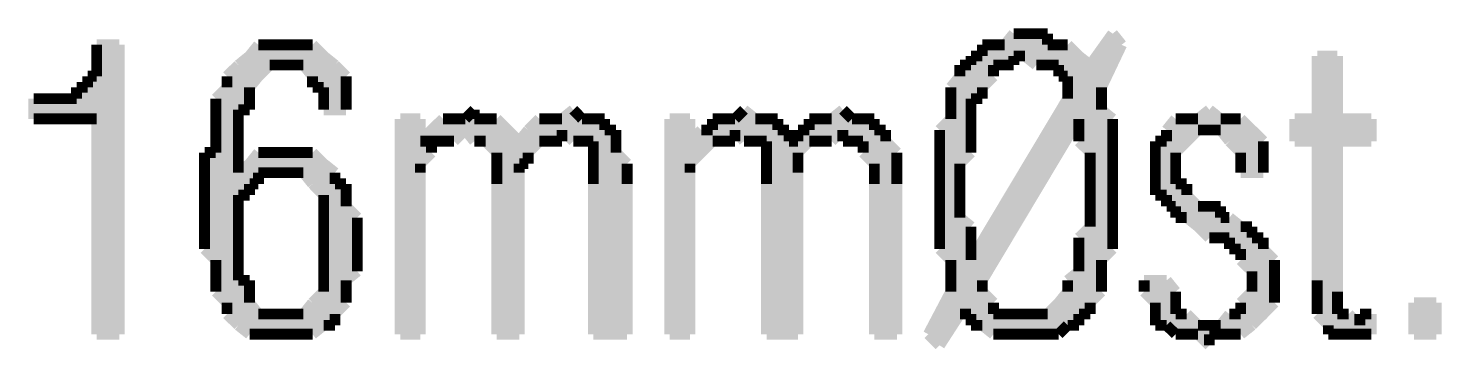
# Model space of a CAD drawing. Header units: millimetres. Extents: x 5 to 350, y 3 to 213.
# Drawn here: x 139.83 to 150.93, y 123.66 to 126.2 of the extents above; entities that cross this region are included whole.
import ezdxf

# ---------------------------------------------------------------- set-up
doc = ezdxf.new("R2010")
doc.units = ezdxf.units.MM
doc.layers.add('H', color=251, linetype='Continuous')
doc.layers.add('P', color=255, linetype='Continuous')

msp = doc.modelspace()

# ---------------------------------------------------------------- hatches: boundary and pattern name
at = {"layer": 'H', "linetype": 'Continuous'}
for points in [[(146.985, 123.702), (146.897, 123.79), (147.073, 124.125), (147.073, 124.284), (147.232, 124.372), (147.99, 125.642), (147.99, 125.818), (147.92, 125.818), (148.167, 125.906), (148.343, 126.153), (148.414, 126.065), (148.255, 125.73), (148.255, 125.554), (148.078, 125.483), (147.32, 124.213), (147.32, 124.125), (147.408, 124.037), (147.408, 123.948), (147.144, 123.948), (146.985, 123.702)], [(147.073, 124.284), (147.073, 124.372), (146.985, 124.46), (146.985, 125.395), (147.073, 125.483), (147.073, 125.73), (147.144, 125.818), (147.144, 125.906), (147.232, 125.906), (147.232, 125.977), (147.32, 125.977), (147.32, 126.065), (147.496, 126.065), (147.567, 126.153), (147.832, 126.153), (147.832, 126.065), (147.99, 126.065), (148.078, 125.977), (147.567, 125.977), (147.567, 125.906), (147.408, 125.906), (147.408, 125.818), (147.32, 125.73), (147.32, 125.642), (147.232, 125.642), (147.232, 125.218), (147.144, 125.13), (147.144, 124.707), (147.232, 124.636), (147.232, 124.372), (147.073, 124.284)], [(140.37, 123.79), (140.37, 125.483), (139.876, 125.642), (140.212, 125.642), (140.212, 125.73), (140.3, 125.73), (140.3, 125.818), (140.37, 125.818), (140.37, 126.065), (140.547, 126.065), (140.547, 123.79), (140.37, 123.79)], [(142.152, 125.554), (142.152, 125.73), (142.064, 125.73), (142.064, 125.818), (141.993, 125.906), (141.482, 125.906), (141.64, 126.065), (142.064, 126.065), (142.328, 125.818), (142.328, 125.554), (142.152, 125.554)], [(141.57, 123.79), (141.393, 123.948), (141.393, 124.037), (141.305, 124.125), (141.305, 124.372), (141.217, 124.46), (141.217, 125.218), (141.305, 125.218), (141.305, 125.642), (141.393, 125.73), (141.393, 125.818), (141.482, 125.906), (141.728, 125.906), (141.57, 125.73), (141.57, 125.554), (141.482, 125.554), (141.482, 125.06), (141.64, 124.972), (141.57, 124.972), (141.57, 124.883), (141.482, 124.883), (141.482, 124.213), (141.57, 124.213), (141.57, 124.037), (141.64, 123.948), (141.817, 123.948), (142.24, 123.86), (142.152, 123.86), (142.064, 123.79), (141.57, 123.79)], [(147.92, 125.818), (147.92, 125.906), (147.743, 125.906), (147.655, 125.977), (148.078, 125.977), (148.167, 125.906), (147.92, 125.818)], [(150.036, 123.86), (149.948, 123.948), (149.948, 125.307), (149.772, 125.307), (149.772, 125.483), (149.948, 125.483), (149.948, 125.977), (150.107, 125.977), (150.107, 125.483), (150.372, 125.483), (150.372, 125.307), (150.107, 125.307), (150.107, 123.948), (150.195, 123.948), (150.283, 123.86), (150.036, 123.86)], [(139.876, 125.483), (139.876, 125.642), (140.37, 125.483), (139.876, 125.483)], [(142.752, 123.79), (142.752, 125.483), (142.91, 125.483), (142.91, 125.307), (142.998, 125.307), (142.998, 125.218), (142.91, 125.13), (142.91, 123.79), (142.752, 123.79)], [(142.91, 125.307), (143.087, 125.483), (143.263, 125.483), (143.334, 125.554), (143.334, 125.483), (143.51, 125.483), (143.598, 125.395), (143.263, 125.395), (143.175, 125.307), (142.91, 125.307)], [(144.268, 123.79), (144.268, 125.307), (144.11, 125.307), (144.022, 125.395), (143.757, 125.395), (143.845, 125.483), (144.022, 125.483), (144.11, 125.554), (144.18, 125.483), (144.357, 125.483), (144.357, 125.395), (144.445, 125.395), (144.445, 125.218), (144.533, 125.13), (144.533, 123.79), (144.268, 123.79)], [(144.868, 123.79), (144.868, 125.483), (145.027, 125.483), (145.027, 125.307), (145.203, 125.307), (145.027, 125.13), (145.027, 123.79), (144.868, 123.79)], [(145.027, 125.307), (145.115, 125.395), (145.203, 125.395), (145.203, 125.483), (145.38, 125.483), (145.45, 125.554), (145.538, 125.483), (145.715, 125.483), (145.715, 125.395), (145.38, 125.395), (145.38, 125.307), (145.027, 125.307)], [(146.473, 123.79), (146.473, 125.13), (146.385, 125.218), (146.385, 125.307), (146.226, 125.307), (146.226, 125.395), (145.962, 125.395), (145.962, 125.483), (146.138, 125.483), (146.226, 125.554), (146.297, 125.483), (146.473, 125.483), (146.473, 125.395), (146.562, 125.395), (146.562, 125.307), (146.65, 125.218), (146.65, 123.79), (146.473, 123.79)], [(147.408, 123.79), (147.32, 123.86), (147.232, 123.86), (147.655, 123.948), (147.832, 123.948), (147.99, 124.125), (147.99, 124.213), (148.078, 124.284), (148.078, 124.548), (148.167, 124.636), (148.167, 125.218), (148.078, 125.307), (148.078, 125.483), (148.255, 125.554), (148.343, 125.483), (148.343, 124.46), (148.255, 124.372), (148.255, 124.125), (148.167, 124.037), (148.167, 123.948), (148.078, 123.948), (148.078, 123.86), (147.99, 123.86), (147.92, 123.79), (147.408, 123.79)], [(149.348, 125.06), (149.348, 125.218), (149.19, 125.395), (148.766, 125.395), (148.837, 125.483), (149.013, 125.483), (149.102, 125.554), (149.19, 125.483), (149.348, 125.483), (149.525, 125.307), (149.525, 125.06), (149.348, 125.06)], [(143.51, 123.79), (143.51, 125.218), (143.422, 125.307), (143.334, 125.307), (143.263, 125.395), (143.598, 125.395), (143.686, 125.307), (143.845, 125.307), (143.757, 125.218), (143.757, 125.13), (143.686, 125.13), (143.686, 123.79), (143.51, 123.79)], [(143.686, 125.307), (143.757, 125.395), (144.022, 125.395), (144.022, 125.307), (143.686, 125.307)], [(145.627, 123.79), (145.627, 125.307), (145.45, 125.307), (145.38, 125.395), (145.803, 125.395), (145.803, 125.307), (145.962, 125.307), (145.874, 125.218), (145.874, 123.79), (145.627, 123.79)], [(145.874, 125.307), (145.874, 125.395), (146.226, 125.395), (146.138, 125.307), (145.874, 125.307)], [(149.19, 123.86), (149.26, 123.948), (149.348, 123.948), (149.348, 124.037), (149.437, 124.125), (149.437, 124.284), (149.348, 124.372), (149.348, 124.46), (149.26, 124.46), (149.26, 124.548), (149.102, 124.548), (148.925, 124.707), (148.837, 124.707), (148.837, 124.795), (148.766, 124.795), (148.766, 124.883), (148.678, 124.883), (148.678, 125.307), (148.766, 125.307), (148.766, 125.395), (149.013, 125.395), (148.837, 125.218), (148.837, 124.972), (148.925, 124.972), (148.925, 124.883), (149.013, 124.795), (149.19, 124.795), (149.19, 124.707), (149.26, 124.707), (149.348, 124.636), (149.437, 124.636), (149.437, 124.548), (149.525, 124.548), (149.525, 124.46), (149.613, 124.372), (149.613, 124.037), (149.437, 123.86), (149.19, 123.86)], [(141.64, 124.972), (141.482, 125.06), (141.57, 125.13), (141.817, 125.06), (141.64, 125.06), (141.64, 124.972)], [(142.24, 123.86), (141.817, 123.948), (141.993, 123.948), (142.152, 124.125), (142.152, 124.883), (141.993, 125.06), (141.817, 125.06), (141.57, 125.13), (141.64, 125.218), (142.064, 125.218), (142.24, 125.06), (142.24, 124.972), (142.328, 124.972), (142.328, 124.795), (142.416, 124.707), (142.416, 124.284), (142.328, 124.213), (142.328, 124.037), (142.24, 123.948), (142.24, 123.86)], [(149.102, 123.702), (149.013, 123.79), (148.837, 123.79), (148.766, 123.86), (148.678, 123.86), (148.678, 124.037), (148.59, 124.125), (148.59, 124.213), (148.766, 124.213), (148.837, 124.125), (148.837, 123.948), (148.925, 123.948), (149.013, 123.86), (149.437, 123.86), (149.348, 123.79), (149.102, 123.79), (149.102, 123.702)], [(150.707, 123.79), (150.707, 124.037), (150.883, 124.037), (150.883, 123.79), (150.707, 123.79)], [(147.232, 123.86), (147.232, 123.948), (147.655, 123.948), (147.232, 123.86)], [(150.036, 123.79), (150.036, 123.86), (150.283, 123.86), (150.283, 123.948), (150.372, 123.948), (150.372, 123.79), (150.036, 123.79)]]:
    msp.add_hatch(color=256, dxfattribs=at).paths.add_polyline_path(points)

# ---------------------------------------------------------------- linework, layer by layer
at = {"layer": 'P', "const_width": 0.085}
for points in [[(147.567, 126.153), (147.496, 126.065)], [(147.655, 126.153), (147.567, 126.153)], [(147.743, 126.153), (147.655, 126.153)], [(147.832, 126.153), (147.743, 126.153)], [(147.832, 126.065), (147.832, 126.153)], [(148.343, 126.153), (148.167, 125.906)], [(148.414, 126.065), (148.343, 126.153)], [(140.547, 126.065), (140.37, 126.065)], [(140.37, 126.065), (140.37, 125.977)], [(140.37, 125.977), (140.37, 125.906)], [(140.547, 123.79), (140.547, 126.065)], [(141.57, 125.977), (141.482, 125.906)], [(141.64, 126.065), (141.57, 125.977)], [(141.728, 126.065), (141.64, 126.065)], [(141.817, 126.065), (141.728, 126.065)], [(141.905, 126.065), (141.817, 126.065)], [(141.993, 126.065), (141.905, 126.065)], [(142.064, 126.065), (141.993, 126.065)], [(142.152, 125.977), (142.064, 126.065)], [(142.24, 125.906), (142.152, 125.977)], [(147.32, 125.977), (147.232, 125.977)], [(147.232, 125.977), (147.232, 125.906)], [(147.408, 126.065), (147.32, 126.065)], [(147.32, 126.065), (147.32, 125.977)], [(147.496, 126.065), (147.408, 126.065)], [(147.567, 125.906), (147.567, 125.977)], [(147.567, 125.977), (147.655, 125.977)], [(148.078, 125.977), (147.655, 125.977)], [(147.655, 125.977), (147.743, 125.906)], [(147.655, 125.977), (148.078, 125.977)], [(147.92, 126.065), (147.832, 126.065)], [(147.99, 126.065), (147.92, 126.065)], [(148.078, 125.977), (147.99, 126.065)], [(148.167, 125.906), (148.078, 125.977)], [(148.255, 125.73), (148.414, 126.065)], [(150.107, 125.977), (149.948, 125.977)], [(149.948, 125.977), (149.948, 125.483)], [(150.107, 125.483), (150.107, 125.977)], [(140.37, 125.906), (140.37, 125.818)], [(141.482, 125.906), (141.393, 125.818)], [(141.905, 125.906), (141.482, 125.906)], [(141.482, 125.906), (141.905, 125.906)], [(141.64, 125.818), (141.728, 125.906)], [(141.728, 125.906), (141.817, 125.906)], [(141.817, 125.906), (141.905, 125.906)], [(141.905, 125.906), (141.993, 125.906)], [(141.993, 125.906), (142.064, 125.818)], [(142.328, 125.818), (142.24, 125.906)], [(147.232, 125.906), (147.144, 125.906)], [(147.144, 125.906), (147.144, 125.818)], [(147.408, 125.818), (147.408, 125.906)], [(147.408, 125.906), (147.496, 125.906)], [(147.496, 125.906), (147.567, 125.906)], [(147.743, 125.906), (147.832, 125.906)], [(147.832, 125.906), (147.92, 125.906)], [(147.92, 125.906), (147.92, 125.818)], [(147.92, 125.818), (148.167, 125.906)], [(148.167, 125.906), (147.92, 125.818)], [(148.167, 125.906), (148.167, 125.906)], [(140.37, 125.818), (140.3, 125.818)], [(140.3, 125.818), (140.3, 125.73)], [(141.393, 125.818), (141.393, 125.73)], [(141.57, 125.73), (141.64, 125.818)], [(142.064, 125.818), (142.064, 125.73)], [(142.328, 125.73), (142.328, 125.818)], [(147.144, 125.818), (147.073, 125.73)], [(147.32, 125.73), (147.408, 125.818)], [(147.92, 125.818), (147.99, 125.818)], [(147.99, 125.818), (147.99, 125.73)], [(139.876, 125.642), (139.876, 125.483)], [(140.37, 125.483), (139.876, 125.642)], [(139.947, 125.642), (139.876, 125.642)], [(139.876, 125.642), (140.37, 125.483)], [(140.035, 125.642), (139.947, 125.642)], [(140.123, 125.642), (140.035, 125.642)], [(140.212, 125.642), (140.123, 125.642)], [(140.3, 125.73), (140.212, 125.73)], [(140.212, 125.73), (140.212, 125.642)], [(141.393, 125.73), (141.305, 125.642)], [(141.305, 125.642), (141.305, 125.554)], [(141.57, 125.642), (141.57, 125.73)], [(141.57, 125.554), (141.57, 125.642)], [(142.064, 125.73), (142.152, 125.73)], [(142.152, 125.73), (142.152, 125.642)], [(142.152, 125.642), (142.152, 125.554)], [(142.328, 125.642), (142.328, 125.73)], [(142.328, 125.554), (142.328, 125.642)], [(147.073, 125.73), (147.073, 125.642)], [(147.073, 125.642), (147.073, 125.554)], [(147.99, 125.642), (147.232, 124.372)], [(147.232, 125.554), (147.232, 125.642)], [(147.232, 125.642), (147.32, 125.642)], [(147.32, 125.642), (147.32, 125.73)], [(147.99, 125.73), (147.99, 125.642)], [(148.255, 125.642), (148.255, 125.73)], [(148.255, 125.554), (148.255, 125.642)], [(141.305, 125.554), (141.305, 125.483)], [(141.482, 125.483), (141.482, 125.554)], [(141.482, 125.554), (141.57, 125.554)], [(142.152, 125.554), (142.328, 125.554)], [(143.334, 125.554), (143.263, 125.483)], [(143.334, 125.483), (143.334, 125.554)], [(144.11, 125.554), (144.022, 125.483)], [(144.18, 125.483), (144.11, 125.554)], [(145.45, 125.554), (145.38, 125.483)], [(145.538, 125.483), (145.45, 125.554)], [(146.226, 125.554), (146.138, 125.483)], [(146.297, 125.483), (146.226, 125.554)], [(147.073, 125.554), (147.073, 125.483)], [(147.232, 125.483), (147.232, 125.554)], [(148.255, 125.554), (148.078, 125.483)], [(148.078, 125.483), (148.255, 125.554)], [(148.343, 125.483), (148.255, 125.554)], [(149.102, 125.554), (149.013, 125.483)], [(149.19, 125.483), (149.102, 125.554)], [(139.876, 125.483), (139.947, 125.483)], [(139.947, 125.483), (140.035, 125.483)], [(140.035, 125.483), (140.123, 125.483)], [(140.123, 125.483), (140.212, 125.483)], [(140.212, 125.483), (140.3, 125.483)], [(140.3, 125.483), (140.37, 125.483)], [(140.37, 125.483), (140.37, 123.79)], [(141.305, 125.483), (141.305, 125.395)], [(141.482, 125.395), (141.482, 125.483)], [(142.91, 125.483), (142.752, 125.483)], [(142.752, 125.483), (142.752, 123.79)], [(142.91, 125.307), (142.91, 125.483)], [(143.087, 125.483), (142.998, 125.395)], [(143.175, 125.483), (143.087, 125.483)], [(143.263, 125.483), (143.175, 125.483)], [(143.422, 125.483), (143.334, 125.483)], [(143.51, 125.483), (143.422, 125.483)], [(143.598, 125.395), (143.51, 125.483)], [(143.845, 125.483), (143.757, 125.395)], [(143.933, 125.483), (143.845, 125.483)], [(144.022, 125.483), (143.933, 125.483)], [(144.268, 125.483), (144.18, 125.483)], [(144.18, 125.483), (144.18, 125.483)], [(144.357, 125.483), (144.268, 125.483)], [(144.357, 125.395), (144.357, 125.483)], [(145.027, 125.483), (144.868, 125.483)], [(144.868, 125.483), (144.868, 123.79)], [(145.027, 125.307), (145.027, 125.483)], [(145.292, 125.483), (145.203, 125.483)], [(145.203, 125.483), (145.203, 125.395)], [(145.38, 125.483), (145.292, 125.483)], [(145.627, 125.483), (145.538, 125.483)], [(145.538, 125.483), (145.538, 125.483)], [(145.715, 125.483), (145.627, 125.483)], [(145.715, 125.395), (145.715, 125.483)], [(146.05, 125.483), (145.962, 125.483)], [(145.962, 125.483), (145.962, 125.395)], [(146.138, 125.483), (146.05, 125.483)], [(146.385, 125.483), (146.297, 125.483)], [(146.473, 125.483), (146.385, 125.483)], [(146.473, 125.395), (146.473, 125.483)], [(147.073, 125.483), (146.985, 125.395)], [(147.232, 125.395), (147.232, 125.483)], [(147.32, 124.213), (148.078, 125.483)], [(148.078, 125.483), (148.078, 125.395)], [(148.343, 125.395), (148.343, 125.483)], [(148.837, 125.483), (148.766, 125.395)], [(148.925, 125.483), (148.837, 125.483)], [(149.013, 125.483), (148.925, 125.483)], [(149.26, 125.483), (149.19, 125.483)], [(149.19, 125.483), (149.19, 125.483)], [(149.348, 125.483), (149.26, 125.483)], [(149.437, 125.395), (149.348, 125.483)], [(149.948, 125.483), (149.772, 125.483)], [(149.772, 125.483), (149.772, 125.307)], [(150.372, 125.483), (150.107, 125.483)], [(150.372, 125.307), (150.372, 125.483)], [(141.305, 125.395), (141.305, 125.307)], [(141.305, 125.307), (141.305, 125.218)], [(141.482, 125.307), (141.482, 125.395)], [(141.482, 125.218), (141.482, 125.307)], [(142.998, 125.395), (142.91, 125.307)], [(142.998, 125.307), (142.91, 125.307)], [(142.91, 125.307), (142.998, 125.307)], [(142.998, 125.218), (142.998, 125.307)], [(142.998, 125.307), (143.087, 125.307)], [(143.087, 125.307), (143.175, 125.307)], [(143.175, 125.307), (143.263, 125.395)], [(143.598, 125.395), (143.263, 125.395)], [(143.263, 125.395), (143.334, 125.307)], [(143.263, 125.395), (143.598, 125.395)], [(143.334, 125.307), (143.422, 125.307)], [(143.422, 125.307), (143.51, 125.218)], [(143.686, 125.307), (143.598, 125.395)], [(143.757, 125.395), (143.686, 125.307)], [(143.845, 125.307), (143.686, 125.307)], [(143.686, 125.307), (143.686, 125.307)], [(143.686, 125.307), (143.845, 125.307)], [(144.022, 125.395), (143.757, 125.395)], [(143.757, 125.395), (144.022, 125.395)], [(143.757, 125.218), (143.845, 125.307)], [(143.845, 125.307), (143.933, 125.307)], [(143.933, 125.307), (144.022, 125.307)], [(144.022, 125.307), (144.022, 125.395)], [(144.022, 125.395), (144.11, 125.307)], [(144.11, 125.307), (144.18, 125.307)], [(144.18, 125.307), (144.268, 125.307)], [(144.268, 125.307), (144.268, 125.218)], [(144.445, 125.395), (144.357, 125.395)], [(144.445, 125.307), (144.445, 125.395)], [(144.445, 125.218), (144.445, 125.307)], [(145.115, 125.395), (145.027, 125.307)], [(145.203, 125.307), (145.027, 125.307)], [(145.027, 125.307), (145.203, 125.307)], [(145.203, 125.395), (145.115, 125.395)], [(145.115, 125.218), (145.203, 125.307)], [(145.203, 125.307), (145.292, 125.307)], [(145.292, 125.307), (145.38, 125.307)], [(145.803, 125.395), (145.38, 125.395)], [(145.38, 125.395), (145.45, 125.307)], [(145.38, 125.307), (145.38, 125.395)], [(145.38, 125.395), (145.803, 125.395)], [(145.45, 125.307), (145.538, 125.307)], [(145.538, 125.307), (145.627, 125.307)], [(145.627, 125.307), (145.627, 125.218)], [(145.803, 125.395), (145.715, 125.395)], [(145.803, 125.307), (145.803, 125.395)], [(145.962, 125.307), (145.803, 125.307)], [(145.803, 125.307), (145.803, 125.307)], [(145.874, 125.307), (145.803, 125.307)], [(145.803, 125.307), (145.962, 125.307)], [(145.874, 125.395), (145.874, 125.307)], [(146.226, 125.395), (145.874, 125.395)], [(145.962, 125.395), (145.874, 125.395)], [(145.874, 125.395), (146.226, 125.395)], [(145.874, 125.218), (145.962, 125.307)], [(145.962, 125.307), (146.05, 125.307)], [(146.05, 125.307), (146.138, 125.307)], [(146.138, 125.307), (146.226, 125.395)], [(146.226, 125.395), (146.226, 125.307)], [(146.226, 125.307), (146.297, 125.307)], [(146.297, 125.307), (146.385, 125.307)], [(146.385, 125.307), (146.385, 125.218)], [(146.562, 125.395), (146.473, 125.395)], [(146.562, 125.307), (146.562, 125.395)], [(146.65, 125.218), (146.562, 125.307)], [(146.985, 125.395), (146.985, 125.307)], [(146.985, 125.307), (146.985, 125.218)], [(147.232, 125.307), (147.232, 125.395)], [(147.232, 125.218), (147.232, 125.307)], [(148.078, 125.395), (148.078, 125.307)], [(148.078, 125.307), (148.167, 125.218)], [(148.343, 125.307), (148.343, 125.395)], [(148.343, 125.218), (148.343, 125.307)], [(148.766, 125.307), (148.678, 125.307)], [(148.678, 125.307), (148.678, 125.218)], [(148.766, 125.395), (148.766, 125.307)], [(149.102, 125.395), (148.766, 125.395)], [(148.766, 125.395), (149.102, 125.395)], [(148.837, 125.218), (148.925, 125.307)], [(148.925, 125.307), (149.013, 125.395)], [(149.013, 125.395), (149.102, 125.395)], [(149.102, 125.395), (149.19, 125.395)], [(149.19, 125.395), (149.26, 125.307)], [(149.26, 125.307), (149.348, 125.218)], [(149.525, 125.307), (149.437, 125.395)], [(149.525, 125.218), (149.525, 125.307)], [(149.772, 125.307), (149.948, 125.307)], [(149.948, 125.307), (149.948, 124.213)], [(150.107, 124.125), (150.107, 125.307)], [(150.107, 125.307), (150.372, 125.307)], [(141.305, 125.218), (141.217, 125.218)], [(141.217, 125.218), (141.217, 125.13)], [(141.482, 125.13), (141.482, 125.218)], [(141.64, 125.218), (141.57, 125.13)], [(141.728, 125.218), (141.64, 125.218)], [(141.817, 125.218), (141.728, 125.218)], [(141.905, 125.218), (141.817, 125.218)], [(141.993, 125.218), (141.905, 125.218)], [(142.064, 125.218), (141.993, 125.218)], [(142.152, 125.13), (142.064, 125.218)], [(142.91, 125.13), (142.998, 125.218)], [(143.51, 125.218), (143.51, 125.13)], [(143.757, 125.13), (143.757, 125.218)], [(144.268, 125.218), (144.268, 125.13)], [(144.533, 125.13), (144.445, 125.218)], [(145.027, 125.13), (145.115, 125.218)], [(145.627, 125.218), (145.627, 125.13)], [(145.874, 125.13), (145.874, 125.218)], [(146.385, 125.218), (146.473, 125.13)], [(146.65, 125.13), (146.65, 125.218)], [(146.985, 125.218), (146.985, 125.13)], [(147.144, 125.13), (147.232, 125.218)], [(148.167, 125.218), (148.167, 125.13)], [(148.343, 125.13), (148.343, 125.218)], [(148.678, 125.218), (148.678, 125.13)], [(148.837, 125.13), (148.837, 125.218)], [(149.348, 125.218), (149.348, 125.13)], [(149.525, 125.13), (149.525, 125.218)], [(141.217, 125.13), (141.217, 125.06)], [(141.57, 125.13), (141.482, 125.06)], [(141.482, 125.06), (141.482, 125.13)], [(141.817, 125.06), (141.57, 125.13)], [(141.57, 125.13), (141.817, 125.06)], [(142.24, 125.06), (142.152, 125.13)], [(142.91, 125.06), (142.91, 125.13)], [(143.51, 125.13), (143.51, 125.06)], [(143.686, 125.06), (143.686, 125.13)], [(143.686, 125.13), (143.757, 125.13)], [(144.268, 125.13), (144.268, 125.06)], [(144.533, 125.06), (144.533, 125.13)], [(145.027, 125.06), (145.027, 125.13)], [(145.627, 125.13), (145.627, 125.06)], [(145.874, 125.06), (145.874, 125.13)], [(146.473, 125.13), (146.473, 125.06)], [(146.65, 125.06), (146.65, 125.13)], [(146.985, 125.13), (146.985, 125.06)], [(147.144, 125.06), (147.144, 125.13)], [(148.167, 125.13), (148.167, 125.06)], [(148.343, 125.06), (148.343, 125.13)], [(148.678, 125.13), (148.678, 125.06)], [(148.837, 125.06), (148.837, 125.13)], [(149.348, 125.13), (149.348, 125.06)], [(149.525, 125.06), (149.525, 125.13)], [(141.217, 125.06), (141.217, 124.972)], [(141.217, 124.972), (141.217, 124.883)], [(141.482, 125.06), (141.64, 124.972)], [(141.64, 124.972), (141.482, 125.06)], [(141.57, 124.883), (141.57, 124.972)], [(141.57, 124.972), (141.64, 124.972)], [(141.64, 124.972), (141.64, 125.06)], [(141.64, 125.06), (141.728, 125.06)], [(141.728, 125.06), (141.817, 125.06)], [(141.817, 125.06), (141.905, 125.06)], [(141.905, 125.06), (141.993, 125.06)], [(141.993, 125.06), (142.064, 124.972)], [(142.064, 124.972), (142.152, 124.883)], [(142.24, 124.972), (142.24, 125.06)], [(142.328, 124.972), (142.24, 124.972)], [(142.328, 124.883), (142.328, 124.972)], [(142.91, 123.79), (142.91, 125.06)], [(143.51, 125.06), (143.51, 124.972)], [(143.51, 124.972), (143.51, 123.79)], [(143.686, 123.79), (143.686, 125.06)], [(144.268, 125.06), (144.268, 124.972)], [(144.268, 124.972), (144.268, 123.79)], [(144.533, 124.972), (144.533, 125.06)], [(144.533, 123.79), (144.533, 124.972)], [(145.027, 123.79), (145.027, 125.06)], [(145.627, 125.06), (145.627, 124.972)], [(145.627, 124.972), (145.627, 123.79)], [(145.874, 123.79), (145.874, 125.06)], [(146.473, 125.06), (146.473, 124.972)], [(146.473, 124.972), (146.473, 123.79)], [(146.65, 124.972), (146.65, 125.06)], [(146.65, 123.79), (146.65, 124.972)], [(146.985, 125.06), (146.985, 124.972)], [(146.985, 124.972), (146.985, 124.883)], [(147.144, 124.972), (147.144, 125.06)], [(147.144, 124.883), (147.144, 124.972)], [(148.167, 125.06), (148.167, 124.972)], [(148.167, 124.972), (148.167, 124.883)], [(148.343, 124.972), (148.343, 125.06)], [(148.343, 124.883), (148.343, 124.972)], [(148.678, 125.06), (148.678, 124.972)], [(148.678, 124.972), (148.678, 124.883)], [(148.837, 124.972), (148.837, 125.06)], [(148.925, 124.972), (148.837, 124.972)], [(148.925, 124.883), (148.925, 124.972)], [(149.348, 125.06), (149.525, 125.06)], [(141.217, 124.883), (141.217, 124.795)], [(141.482, 124.795), (141.482, 124.883)], [(141.482, 124.883), (141.57, 124.883)], [(142.152, 124.883), (142.152, 124.795)], [(142.328, 124.795), (142.328, 124.883)], [(146.985, 124.883), (146.985, 124.795)], [(147.144, 124.795), (147.144, 124.883)], [(148.167, 124.883), (148.167, 124.795)], [(148.343, 124.795), (148.343, 124.883)], [(148.678, 124.883), (148.766, 124.883)], [(148.766, 124.883), (148.766, 124.795)], [(149.013, 124.795), (148.925, 124.883)], [(141.217, 124.795), (141.217, 124.707)], [(141.482, 124.707), (141.482, 124.795)], [(142.152, 124.795), (142.152, 124.707)], [(142.416, 124.707), (142.328, 124.795)], [(146.985, 124.795), (146.985, 124.707)], [(147.144, 124.707), (147.144, 124.795)], [(148.167, 124.795), (148.167, 124.707)], [(148.343, 124.707), (148.343, 124.795)], [(148.766, 124.795), (148.837, 124.795)], [(148.837, 124.795), (148.837, 124.707)], [(149.102, 124.795), (149.013, 124.795)], [(149.19, 124.795), (149.102, 124.795)], [(149.19, 124.707), (149.19, 124.795)], [(141.217, 124.707), (141.217, 124.636)], [(141.217, 124.636), (141.217, 124.548)], [(141.482, 124.636), (141.482, 124.707)], [(141.482, 124.548), (141.482, 124.636)], [(142.152, 124.707), (142.152, 124.636)], [(142.152, 124.636), (142.152, 124.548)], [(142.416, 124.636), (142.416, 124.707)], [(142.416, 124.548), (142.416, 124.636)], [(146.985, 124.707), (146.985, 124.636)], [(146.985, 124.636), (146.985, 124.548)], [(147.232, 124.636), (147.144, 124.707)], [(147.232, 124.548), (147.232, 124.636)], [(148.167, 124.636), (148.078, 124.548)], [(148.167, 124.707), (148.167, 124.636)], [(148.343, 124.636), (148.343, 124.707)], [(148.343, 124.548), (148.343, 124.636)], [(148.837, 124.707), (148.925, 124.707)], [(148.925, 124.707), (149.013, 124.636)], [(149.013, 124.636), (149.102, 124.548)], [(149.26, 124.707), (149.19, 124.707)], [(149.348, 124.636), (149.26, 124.707)], [(149.437, 124.636), (149.348, 124.636)], [(149.437, 124.548), (149.437, 124.636)], [(141.217, 124.548), (141.217, 124.46)], [(141.482, 124.46), (141.482, 124.548)], [(142.152, 124.548), (142.152, 124.46)], [(142.416, 124.46), (142.416, 124.548)], [(146.985, 124.548), (146.985, 124.46)], [(147.232, 124.46), (147.232, 124.548)], [(148.078, 124.548), (148.078, 124.46)], [(148.343, 124.46), (148.343, 124.548)], [(149.102, 124.548), (149.19, 124.548)], [(149.19, 124.548), (149.26, 124.548)], [(149.26, 124.548), (149.26, 124.46)], [(149.525, 124.548), (149.437, 124.548)], [(149.525, 124.46), (149.525, 124.548)], [(141.217, 124.46), (141.305, 124.372)], [(141.482, 124.372), (141.482, 124.46)], [(142.152, 124.46), (142.152, 124.372)], [(142.416, 124.372), (142.416, 124.46)], [(146.985, 124.46), (147.073, 124.372)], [(147.232, 124.372), (147.232, 124.46)], [(148.078, 124.46), (148.078, 124.372)], [(148.255, 124.372), (148.343, 124.46)], [(149.26, 124.46), (149.348, 124.46)], [(149.348, 124.46), (149.348, 124.372)], [(149.613, 124.372), (149.525, 124.46)], [(141.305, 124.372), (141.305, 124.284)], [(141.482, 124.284), (141.482, 124.372)], [(142.152, 124.372), (142.152, 124.284)], [(142.416, 124.284), (142.416, 124.372)], [(147.232, 124.372), (147.073, 124.284)], [(147.073, 124.372), (147.073, 124.284)], [(147.073, 124.284), (147.232, 124.372)], [(148.078, 124.372), (148.078, 124.284)], [(148.255, 124.284), (148.255, 124.372)], [(149.348, 124.372), (149.437, 124.284)], [(149.613, 124.284), (149.613, 124.372)], [(141.305, 124.284), (141.305, 124.213)], [(141.305, 124.213), (141.305, 124.125)], [(141.482, 124.213), (141.482, 124.284)], [(141.57, 124.213), (141.482, 124.213)], [(141.57, 124.125), (141.57, 124.213)], [(142.152, 124.284), (142.152, 124.213)], [(142.152, 124.213), (142.152, 124.125)], [(142.328, 124.213), (142.416, 124.284)], [(142.328, 124.125), (142.328, 124.213)], [(147.073, 124.284), (147.073, 124.213)], [(147.073, 124.213), (147.073, 124.125)], [(147.32, 124.125), (147.32, 124.213)], [(148.078, 124.284), (147.99, 124.213)], [(147.99, 124.213), (147.99, 124.125)], [(148.255, 124.213), (148.255, 124.284)], [(148.255, 124.125), (148.255, 124.213)], [(148.766, 124.213), (148.59, 124.213)], [(148.59, 124.213), (148.59, 124.125)], [(148.837, 124.125), (148.766, 124.213)], [(148.766, 124.213), (148.766, 124.213)], [(149.437, 124.284), (149.437, 124.213)], [(149.437, 124.213), (149.437, 124.125)], [(149.613, 124.213), (149.613, 124.284)], [(149.613, 124.125), (149.613, 124.213)], [(149.948, 124.213), (149.948, 124.125)], [(141.305, 124.125), (141.393, 124.037)], [(141.57, 124.037), (141.57, 124.125)], [(142.152, 124.125), (142.064, 124.037)], [(142.328, 124.037), (142.328, 124.125)], [(147.073, 124.125), (146.897, 123.79)], [(147.408, 124.037), (147.32, 124.125)], [(147.99, 124.125), (147.92, 124.037)], [(148.167, 124.037), (148.255, 124.125)], [(148.59, 124.125), (148.678, 124.037)], [(148.837, 124.037), (148.837, 124.125)], [(149.437, 124.125), (149.348, 124.037)], [(149.613, 124.037), (149.613, 124.125)], [(149.948, 124.125), (149.948, 124.037)], [(150.107, 124.037), (150.107, 124.125)], [(141.393, 124.037), (141.393, 123.948)], [(141.64, 123.948), (141.57, 124.037)], [(142.064, 124.037), (141.993, 123.948)], [(142.24, 123.948), (142.328, 124.037)], [(147.408, 123.948), (147.408, 124.037)], [(147.92, 124.037), (147.832, 123.948)], [(148.167, 123.948), (148.167, 124.037)], [(148.678, 124.037), (148.678, 123.948)], [(148.837, 123.948), (148.837, 124.037)], [(149.348, 124.037), (149.348, 123.948)], [(149.525, 123.948), (149.613, 124.037)], [(149.948, 124.037), (149.948, 123.948)], [(150.107, 123.948), (150.107, 124.037)], [(150.707, 123.79), (150.707, 124.037)], [(150.707, 124.037), (150.883, 124.037)], [(150.883, 124.037), (150.883, 123.79)], [(141.393, 123.948), (141.482, 123.86)], [(141.482, 123.86), (141.57, 123.79)], [(141.728, 123.948), (141.64, 123.948)], [(141.817, 123.948), (141.728, 123.948)], [(141.905, 123.948), (141.817, 123.948)], [(141.817, 123.948), (142.24, 123.86)], [(142.24, 123.86), (141.817, 123.948)], [(141.993, 123.948), (141.905, 123.948)], [(142.064, 123.79), (142.152, 123.86)], [(142.152, 123.86), (142.24, 123.86)], [(142.24, 123.86), (142.24, 123.948)], [(146.985, 123.702), (147.144, 123.948)], [(147.496, 123.948), (147.144, 123.948)], [(147.144, 123.948), (147.232, 123.948)], [(147.144, 123.948), (147.496, 123.948)], [(147.232, 123.948), (147.232, 123.86)], [(147.232, 123.86), (147.655, 123.948)], [(147.655, 123.948), (147.232, 123.86)], [(147.232, 123.86), (147.32, 123.86)], [(147.32, 123.86), (147.408, 123.79)], [(147.496, 123.948), (147.408, 123.948)], [(147.567, 123.948), (147.496, 123.948)], [(147.496, 123.948), (147.496, 123.948)], [(147.655, 123.948), (147.567, 123.948)], [(147.743, 123.948), (147.655, 123.948)], [(147.832, 123.948), (147.743, 123.948)], [(147.92, 123.79), (147.99, 123.86)], [(147.99, 123.86), (148.078, 123.86)], [(148.078, 123.86), (148.078, 123.948)], [(148.078, 123.948), (148.167, 123.948)], [(148.678, 123.948), (148.678, 123.86)], [(148.678, 123.86), (148.766, 123.86)], [(148.766, 123.86), (148.837, 123.79)], [(148.925, 123.948), (148.837, 123.948)], [(149.013, 123.86), (148.925, 123.948)], [(149.102, 123.86), (149.013, 123.86)], [(149.437, 123.86), (149.102, 123.86)], [(149.19, 123.86), (149.102, 123.86)], [(149.102, 123.86), (149.437, 123.86)], [(149.26, 123.948), (149.19, 123.86)], [(149.348, 123.948), (149.26, 123.948)], [(149.348, 123.79), (149.437, 123.86)], [(149.437, 123.86), (149.525, 123.948)], [(149.948, 123.948), (150.036, 123.86)], [(150.283, 123.86), (150.036, 123.86)], [(150.036, 123.86), (150.036, 123.79)], [(150.036, 123.86), (150.283, 123.86)], [(150.195, 123.948), (150.107, 123.948)], [(150.283, 123.86), (150.195, 123.948)], [(150.372, 123.948), (150.283, 123.948)], [(150.283, 123.948), (150.283, 123.86)], [(150.372, 123.79), (150.372, 123.948)], [(140.37, 123.79), (140.547, 123.79)], [(141.57, 123.79), (141.64, 123.79)], [(141.64, 123.79), (141.728, 123.79)], [(141.728, 123.79), (141.817, 123.79)], [(141.817, 123.79), (141.905, 123.79)], [(141.905, 123.79), (141.993, 123.79)], [(141.993, 123.79), (142.064, 123.79)], [(142.752, 123.79), (142.91, 123.79)], [(143.51, 123.79), (143.686, 123.79)], [(144.268, 123.79), (144.533, 123.79)], [(144.868, 123.79), (145.027, 123.79)], [(145.627, 123.79), (145.874, 123.79)], [(146.473, 123.79), (146.65, 123.79)], [(146.897, 123.79), (146.985, 123.702)], [(147.408, 123.79), (147.496, 123.79)], [(147.496, 123.79), (147.567, 123.79)], [(147.567, 123.79), (147.655, 123.79)], [(147.655, 123.79), (147.743, 123.79)], [(147.743, 123.79), (147.832, 123.79)], [(147.832, 123.79), (147.92, 123.79)], [(148.837, 123.79), (148.925, 123.79)], [(148.925, 123.79), (149.013, 123.79)], [(149.013, 123.79), (149.102, 123.702)], [(149.102, 123.702), (149.102, 123.79)], [(149.102, 123.79), (149.19, 123.79)], [(149.19, 123.79), (149.26, 123.79)], [(149.26, 123.79), (149.348, 123.79)], [(150.036, 123.79), (150.107, 123.79)], [(150.107, 123.79), (150.195, 123.79)], [(150.195, 123.79), (150.283, 123.79)], [(150.283, 123.79), (150.372, 123.79)], [(150.883, 123.79), (150.707, 123.79)], [(150.707, 123.79), (150.707, 123.79)]]:
    msp.add_lwpolyline(points, dxfattribs=at)

doc.saveas('drawing.dxf')
